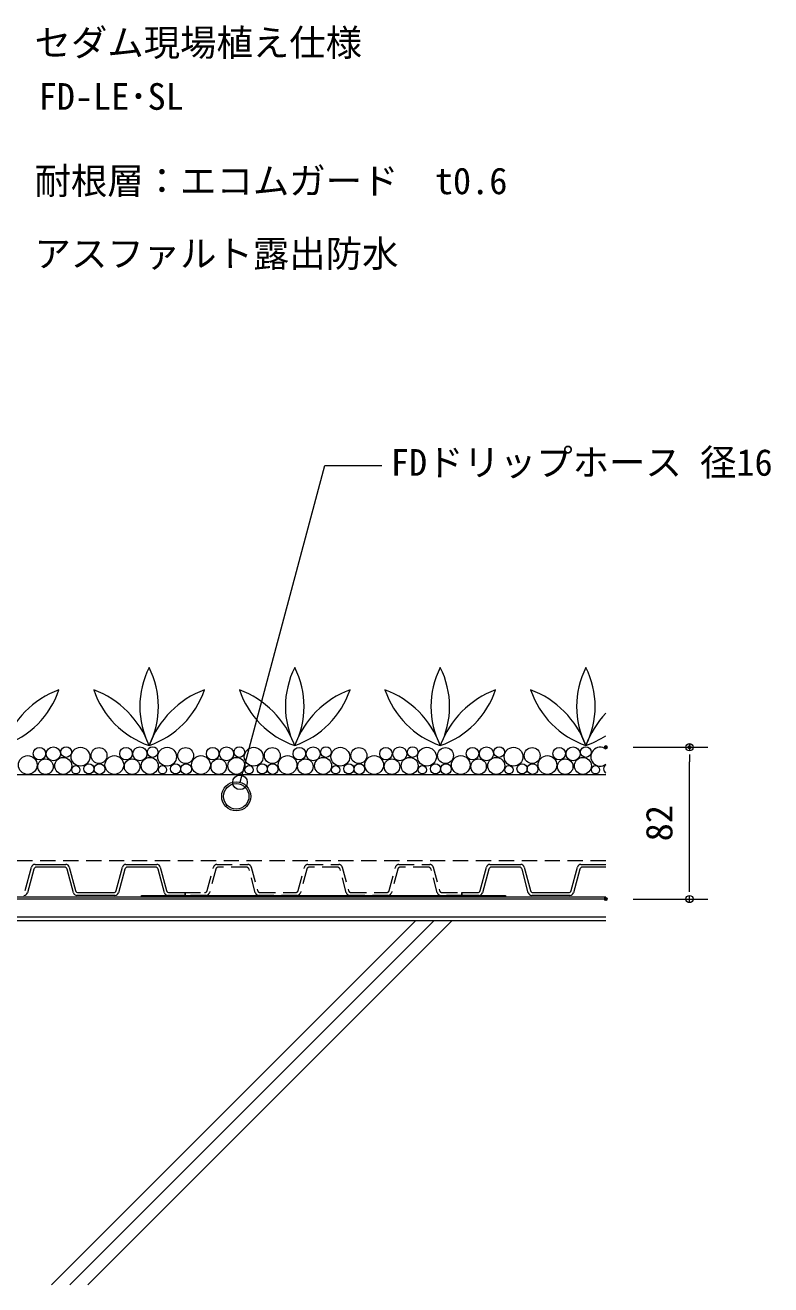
# Model space of a CAD drawing. Units: millimetres, scale not verified. Extents: x -1485 to 1485, y -1050 to 1050.
# Drawn here: x 419 to 828, y -466 to 226 of the extents above; entities that cross this region are included whole.
import ezdxf
from ezdxf.enums import TextEntityAlignment as Align

# ---------------------------------------------------------------- set-up
doc = ezdxf.new("R2010")
doc.units = ezdxf.units.MM
doc.header["$LTSCALE"] = 7
doc.header["$PDMODE"] = 32
doc.header["$PDSIZE"] = 1.4
doc.linetypes.add('DASHED1', pattern=[1.8, 1.2, -0.6])
for name, color, linetype, lineweight in [('0-0_0', 7, 'Continuous', 9), ('0-3_HATCH', 9, 'Continuous', 18), ('0-4_KUTAI', 3, 'Continuous', 18), ('0-5_BOUSUI', 1, 'Continuous', 18), ('0-9_buhin', 2, 'Continuous', 18), ('0-A_MOJI', 7, 'Continuous', 18), ('0-B_ecom', 7, 'Continuous', 9), ('0-C_GREEN', 3, 'Continuous', 18), ('0-D_FD-L', 8, 'Continuous', 18)]:
    doc.layers.add(name, color=color, linetype=linetype, lineweight=lineweight)
doc.layers.add('0-2_DEFPOINTS', color=7, linetype='Continuous')
doc.styles.add('ＭＳ ゴシック', font='')
doc.styles.get('ＭＳ ゴシック').set_extended_font_data('MS Gothic')

# ---------------------------------------------------------------- blocks, each defined once
blk = doc.blocks.new('_Dot')
at = {"layer": '0-0_0'}
for p, q in [((-0.5, 0), (-1, 0)), ((0.25, 0), (-0.25, 0))]:
    blk.add_line(p, q, dxfattribs=at)
blk.add_circle((0, 0), 0.25, dxfattribs=at)
blk = doc.blocks.new('D5')
at = {"layer": '0-2_DEFPOINTS'}
for p in [(2222.67, 879.599), (2268.656, 879.599), (2222.67, 796.199)]:
    blk.add_point(p, dxfattribs=at)
at = {"layer": '0-A_MOJI', "lineweight": 9}
for p, q in [((2237.67, 879.599), (2278.656, 879.599)), ((2268.656, 804.199), (2268.656, 871.599)), ((2237.67, 796.199), (2278.656, 796.199))]:
    blk.add_line(p, q, dxfattribs=at)
at = {"layer": '0-A_MOJI', "xscale": 8, "yscale": 8}
for p, rotation in [((2268.656, 879.599), 90), ((2268.656, 796.199), 270)]:
    blk.add_blockref('_Dot', p, dxfattribs=dict(at, rotation=rotation))
at = {"layer": '0-A_MOJI', "style": 'ＭＳ ゴシック'}
blk.add_text('82', height=14.66, rotation=90, dxfattribs=at).set_placement((2263.656, 827.899), align=Align.BOTTOM_LEFT)

msp = doc.modelspace()

# ---------------------------------------------------------------- linework, layer by layer
at = {"layer": '0-3_HATCH'}
for p, q in [((433.111, -465.801), (633.111, -265.801)), ((443.111, -465.801), (643.111, -265.801)), ((453.111, -465.801), (653.111, -265.801))]:
    msp.add_line(p, q, dxfattribs=at)
at = {"layer": '0-4_KUTAI'}
msp.add_lwpolyline([(737.67, -265.801), (-681.889, -265.801), (-681.889, 134.199)], dxfattribs=at)
at = {"layer": '0-5_BOUSUI'}
for p, q in [((737.67, -252.801), (-168.163, -252.801)), ((737.67, -263.801), (-681.889, -263.801))]:
    msp.add_line(p, q, dxfattribs=at)
msp.add_lwpolyline([(737.67, -253.801), (-628.25, -253.801), (-671.889, -210.161), (-671.889, 94.199)], dxfattribs=at)
msp.add_lwpolyline([(482.458, -251.801), (682.458, -251.801), (682.458, -252.801), (482.458, -252.801)], close=True, dxfattribs=at)
msp.add_lwpolyline([(482.458, -251.801), (682.458, -251.801), (682.458, -252.801), (482.458, -252.801)], close=True, dxfattribs=at)
at = {"layer": '0-9_buhin'}
for radius in [8, 7]:
    msp.add_circle((534.571, -197.388), radius, dxfattribs=at)
at = {"layer": '0-A_MOJI'}
for p, q in [((536.642, -189.661), (583.284, -15.59)), ((583.284, -15.59), (614.506, -15.59))]:
    msp.add_line(p, q, dxfattribs=at)
msp.add_circle((536.642, -189.661), 4, dxfattribs=at)
at = {"layer": '0-B_ecom', "color": 1, "lineweight": 18}
msp.add_line((737.67, -252.801), (-168.163, -252.801), dxfattribs=at)
at = {"layer": '0-B_ecom'}
for centre, radius in [((426.43, -173.948), 3.421), ((434.07, -174.024), 3.851), ((441.095, -173.049), 2.929), ((448.99, -175.587), 5.17), ((459.187, -174.97), 4.364), ((474.026, -173.948), 3.421), ((481.665, -174.024), 3.851), ((488.69, -173.049), 2.929), ((496.585, -175.587), 5.17), ((506.783, -174.97), 4.364), ((521.621, -173.948), 3.421), ((529.261, -174.024), 3.851), ((536.286, -173.049), 2.929), ((544.181, -175.587), 5.17), ((554.378, -174.97), 4.364), ((569.217, -173.948), 3.421), ((576.856, -174.024), 3.851), ((583.882, -173.049), 2.929), ((591.776, -175.587), 5.17), ((601.974, -174.97), 4.364), ((616.812, -173.948), 3.421), ((624.452, -174.024), 3.851), ((631.477, -173.049), 2.929), ((639.372, -175.587), 5.17), ((649.569, -174.97), 4.364), ((664.408, -173.948), 3.421), ((672.047, -174.024), 3.851), ((679.073, -173.049), 2.929), ((686.967, -175.587), 5.17), ((697.165, -174.97), 4.364), ((712.004, -173.948), 3.421), ((719.643, -174.024), 3.851), ((726.668, -173.049), 2.929), ((419.996, -180.155), 5.158), ((429.77, -181.06), 4.253), ((439.491, -180.642), 4.671), ((453.644, -182.28), 2.774), ((459.433, -182.384), 2.929), ((467.592, -180.155), 5.158), ((477.365, -181.06), 4.253), ((487.087, -180.642), 4.671), ((501.239, -182.28), 2.774), ((507.029, -182.384), 2.929), ((515.187, -180.155), 5.158), ((524.961, -181.06), 4.253), ((534.683, -180.642), 4.671), ((548.835, -182.28), 2.774), ((554.624, -182.384), 2.929), ((562.783, -180.155), 5.158), ((572.557, -181.06), 4.253), ((582.278, -180.642), 4.671), ((596.43, -182.28), 2.774), ((602.22, -182.384), 2.929), ((610.378, -180.155), 5.158), ((620.152, -181.06), 4.253), ((629.874, -180.642), 4.671), ((644.026, -182.28), 2.774), ((649.815, -182.384), 2.929), ((657.974, -180.155), 5.158), ((667.748, -181.06), 4.253), ((677.469, -180.642), 4.671), ((691.622, -182.28), 2.774), ((697.411, -182.384), 2.929), ((705.569, -180.155), 5.158), ((715.343, -181.06), 4.253), ((725.065, -180.642), 4.671), ((446.435, -182.767), 2.261), ((494.031, -182.767), 2.261), ((541.626, -182.767), 2.261), ((589.222, -182.767), 2.261), ((636.818, -182.767), 2.261), ((684.413, -182.767), 2.261), ((732.009, -182.767), 2.261)]:
    msp.add_circle(centre, radius, dxfattribs=at)
for centre, radius, start, end in [((734.563, -175.587), 5.17, 53.06028, 306.93972), ((739.217, -182.28), 2.774, 123.89108, 236.10892)]:
    msp.add_arc(centre, radius, start, end, dxfattribs=at)
at = {"layer": '0-C_GREEN'}
for centre, radius, start, end in [((528.922, -148.032), 47.326, 153.12829, 206.87401), ((444.492, -148.032), 47.326, 333.12599, 26.87171), ((608.921, -148.032), 47.326, 153.12829, 206.87401), ((524.491, -148.032), 47.326, 333.12599, 26.87171), ((688.921, -148.032), 47.326, 153.12829, 206.87401), ((604.491, -148.032), 47.326, 333.12599, 26.87171), ((768.919, -148.032), 47.326, 153.12829, 206.87401), ((684.489, -148.032), 47.326, 333.12599, 26.87171), ((455.402, -187.401), 51.907, 110.6415, 159.73837), ((390.959, -123.384), 48.659, 288.88305, 341.49791), ((438.012, -187.401), 51.907, 20.26163, 69.3585), ((502.455, -123.384), 48.659, 198.50209, 251.11695), ((535.402, -187.401), 51.907, 110.6415, 159.73837), ((470.959, -123.384), 48.659, 288.88305, 341.49791), ((518.01, -187.401), 51.907, 20.26163, 69.3585), ((582.454, -123.384), 48.659, 198.50209, 251.11695), ((615.401, -187.401), 51.907, 110.6415, 159.73837), ((550.958, -123.384), 48.659, 288.88305, 341.49791), ((598.01, -187.401), 51.907, 20.26163, 69.3585), ((662.454, -123.384), 48.659, 198.50209, 251.11695), ((695.401, -187.401), 51.907, 110.6415, 159.73837), ((630.958, -123.384), 48.659, 288.88305, 341.49791), ((678.009, -187.401), 51.907, 20.26163, 69.3585), ((742.452, -123.384), 48.659, 198.50209, 251.11695), ((775.399, -187.401), 51.907, 136.62309, 159.73837), ((710.956, -123.384), 48.659, 288.88305, 303.29896)]:
    msp.add_arc(centre, radius, start, end, dxfattribs=at)
at = {"layer": '0-D_FD-L', "color": 4}
msp.add_line((-128.163, -185.313), (737.67, -185.313), dxfattribs=at)
at = {"layer": '0-D_FD-L', "linetype": 'DASHED1'}
for p, q in [((737.67, -232.801), (-128.163, -232.801)), ((523.993, -234.801), (540.923, -234.801)), ((573.993, -234.801), (590.923, -234.801)), ((623.993, -234.801), (640.923, -234.801)), ((518.603, -249.189), (522.061, -236.283)), ((523.311, -237.413), (519.853, -250.318)), ((540.156, -236.301), (524.76, -236.301)), ((545.063, -250.318), (541.605, -237.413)), ((542.855, -236.283), (546.313, -249.189)), ((568.603, -249.189), (572.061, -236.283)), ((573.311, -237.413), (569.853, -250.318)), ((590.156, -236.301), (574.76, -236.301)), ((595.063, -250.318), (591.605, -237.413)), ((592.855, -236.283), (596.313, -249.189)), ((618.603, -249.189), (622.061, -236.283)), ((623.311, -237.413), (619.853, -250.318)), ((640.156, -236.301), (624.76, -236.301)), ((645.063, -250.318), (641.605, -237.413)), ((642.855, -236.283), (646.313, -249.189)), ((506.458, -250.301), (517.154, -250.301)), ((567.921, -251.801), (546.995, -251.801)), ((547.762, -250.301), (567.154, -250.301)), ((617.921, -251.801), (596.995, -251.801)), ((597.762, -250.301), (617.154, -250.301))]:
    msp.add_line(p, q, dxfattribs=at)
at = {"layer": '0-D_FD-L'}
for p, q in [((423.993, -234.801), (440.923, -234.801)), ((473.993, -234.801), (490.923, -234.801)), ((673.993, -234.801), (690.923, -234.801)), ((723.993, -234.801), (737.67, -234.801)), ((418.603, -249.189), (422.061, -236.283)), ((423.311, -237.413), (419.853, -250.318)), ((440.156, -236.301), (424.76, -236.301)), ((445.063, -250.318), (441.605, -237.413)), ((442.855, -236.283), (446.313, -249.189)), ((468.603, -249.189), (472.061, -236.283)), ((473.311, -237.413), (469.853, -250.318)), ((490.156, -236.301), (474.76, -236.301)), ((495.063, -250.318), (491.605, -237.413)), ((492.855, -236.283), (496.313, -249.189)), ((668.603, -249.189), (672.061, -236.283)), ((673.311, -237.413), (669.853, -250.318)), ((690.156, -236.301), (674.76, -236.301)), ((695.063, -250.318), (691.605, -237.413)), ((692.855, -236.283), (696.313, -249.189)), ((718.603, -249.189), (722.061, -236.283)), ((723.311, -237.413), (719.853, -250.318)), ((737.67, -236.301), (724.76, -236.301)), ((467.921, -251.801), (446.995, -251.801)), ((447.762, -250.301), (467.154, -250.301)), ((506.458, -251.801), (496.995, -251.801)), ((717.921, -251.801), (696.995, -251.801)), ((697.762, -250.301), (717.154, -250.301))]:
    msp.add_line(p, q, dxfattribs=at)
for points in [[(497.762, -250.301), (506.458, -250.301), (506.458, -251.801)], [(667.921, -251.801), (658.458, -251.801), (658.458, -250.301), (667.154, -250.301)]]:
    msp.add_lwpolyline(points, dxfattribs=at)
at = {"layer": '0-D_FD-L', "linetype": 'DASHED1'}
for points in [[(517.921, -251.801), (506.458, -251.801), (506.458, -250.301)], [(647.762, -250.301), (658.458, -250.301), (658.458, -251.801), (646.995, -251.801)]]:
    msp.add_lwpolyline(points, dxfattribs=at)
at = {"layer": '0-D_FD-L'}
for centre, radius, start, end in [((423.993, -236.801), 2, 90, 165), ((440.923, -236.801), 2, 15, 90), ((473.993, -236.801), 2, 90, 165), ((490.923, -236.801), 2, 15, 90), ((673.993, -236.801), 2, 90, 165), ((690.923, -236.801), 2, 15, 90), ((723.993, -236.801), 2, 90, 165), ((424.76, -237.801), 1.5, 90, 165), ((440.156, -237.801), 1.5, 15, 90), ((474.76, -237.801), 1.5, 90, 165), ((490.156, -237.801), 1.5, 15, 90), ((674.76, -237.801), 1.5, 90, 165), ((690.156, -237.801), 1.5, 15, 90), ((724.76, -237.801), 1.5, 90, 165), ((447.762, -248.801), 1.5, 195, 270), ((467.154, -248.801), 1.5, 270, 345), ((497.762, -248.801), 1.5, 195, 270), ((667.154, -248.801), 1.5, 270, 345), ((697.762, -248.801), 1.5, 195, 270), ((717.154, -248.801), 1.5, 270, 345), ((417.921, -249.801), 2, 270, 345), ((446.995, -249.801), 2, 195, 270), ((467.921, -249.801), 2, 270, 345), ((496.995, -249.801), 2, 195, 270), ((667.921, -249.801), 2, 270, 345), ((696.995, -249.801), 2, 195, 270), ((717.921, -249.801), 2, 270, 345)]:
    msp.add_arc(centre, radius, start, end, dxfattribs=at)
at = {"layer": '0-D_FD-L', "linetype": 'DASHED1'}
for centre, radius, start, end in [((523.993, -236.801), 2, 90, 165), ((540.923, -236.801), 2, 15, 90), ((573.993, -236.801), 2, 90, 165), ((590.923, -236.801), 2, 15, 90), ((623.993, -236.801), 2, 90, 165), ((640.923, -236.801), 2, 15, 90), ((524.76, -237.801), 1.5, 90, 165), ((540.156, -237.801), 1.5, 15, 90), ((574.76, -237.801), 1.5, 90, 165), ((590.156, -237.801), 1.5, 15, 90), ((624.76, -237.801), 1.5, 90, 165), ((640.156, -237.801), 1.5, 15, 90), ((517.154, -248.801), 1.5, 270, 345), ((547.762, -248.801), 1.5, 195, 270), ((567.154, -248.801), 1.5, 270, 345), ((597.762, -248.801), 1.5, 195, 270), ((617.154, -248.801), 1.5, 270, 345), ((647.762, -248.801), 1.5, 195, 270), ((517.921, -249.801), 2, 270, 345), ((546.995, -249.801), 2, 195, 270), ((567.921, -249.801), 2, 270, 345), ((596.995, -249.801), 2, 195, 270), ((617.921, -249.801), 2, 270, 345), ((646.995, -249.801), 2, 195, 270)]:
    msp.add_arc(centre, radius, start, end, dxfattribs=at)

# ---------------------------------------------------------------- block references
at = {"layer": '0-A_MOJI'}
msp.add_blockref('D5', (-1485, -1050), dxfattribs=at)

# ---------------------------------------------------------------- texts
at = {"layer": '0-A_MOJI', "style": 'ＭＳ ゴシック'}
for s, p in [('セダム現場植え仕様', (423.74, 205.081)), ('FD-LE･SL', (425.986, 175.491)), ('耐根層：エコムガード\u3000t0.6', (423.74, 129.124)), ('アスファルト露出防水', (423.74, 89.124)), ('FDドリップホース 径16', (619.506, -25.59))]:
    msp.add_text(s, height=14.66, dxfattribs=at).set_placement(p, align=Align.BOTTOM_LEFT)

doc.saveas('drawing.dxf')
